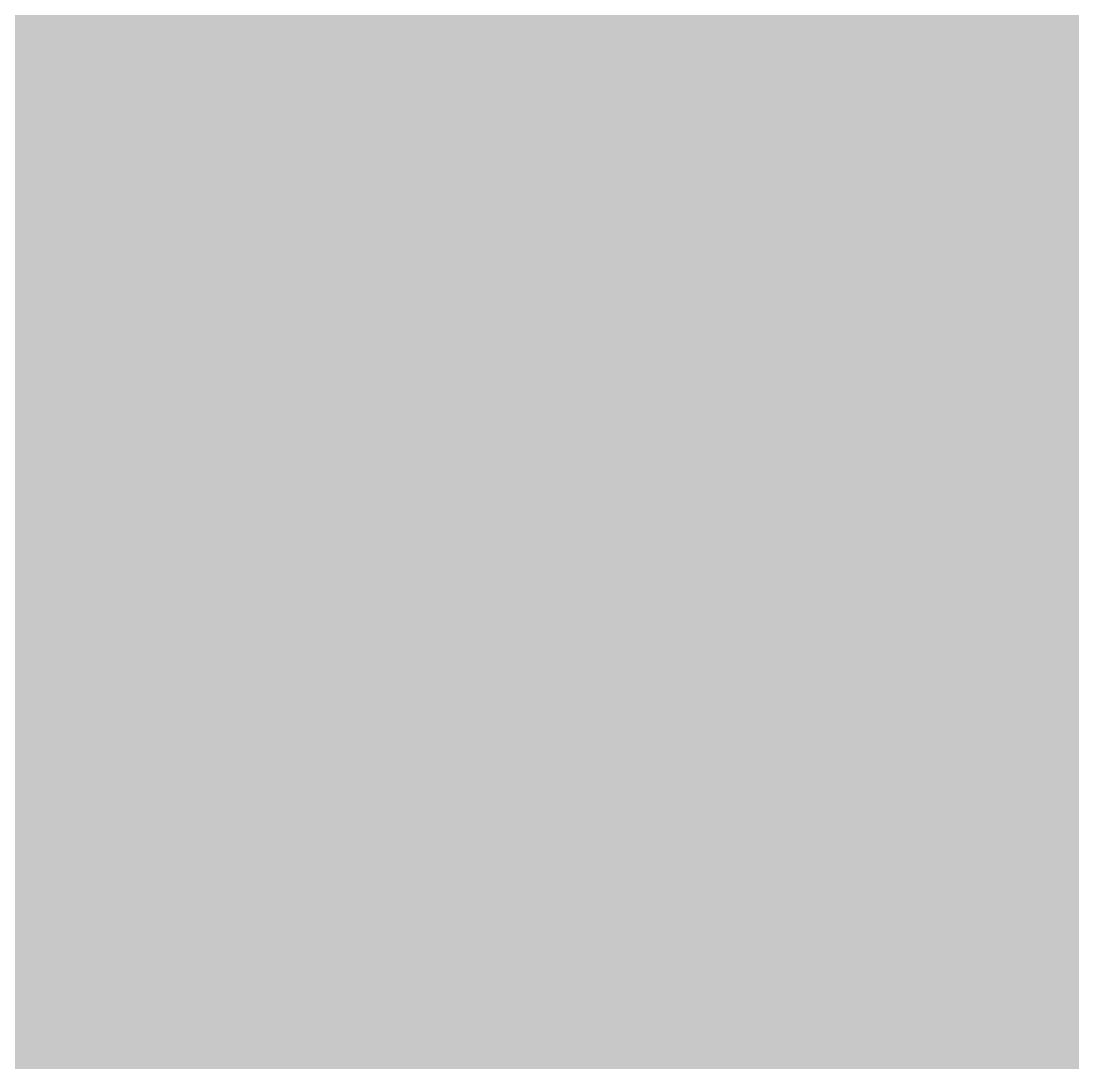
# Model space of a CAD drawing. Header units: inches. Extents: x 20426 to 81837, y -461 to 713.
# Drawn here: x 24799.91 to 24817.71, y 155.02 to 172.66 of the extents above; entities that cross this region are included whole.
import ezdxf

# ---------------------------------------------------------------- set-up
doc = ezdxf.new("R2010")
doc.units = ezdxf.units.IN
doc.header["$MEASUREMENT"] = 0
doc.layers.add('A-ROOF', color=132, linetype='Continuous', lineweight=13)
doc.layers.add('L-SITE-WALL', color=31, linetype='Continuous', lineweight=13)

msp = doc.modelspace()

# ---------------------------------------------------------------- hatches: boundary and pattern name
at = {"layer": 'A-ROOF'}
h = msp.add_hatch(color=256, dxfattribs=at)
h.paths.add_polyline_path([(26359.714, 149.088), (26626.964, 149.088), (26626.964, 152.588), (27629.964, 152.588), (27629.964, 154.484), (27615.214, 154.484), (27615.214, 171.312), (24754.214, 171.312), (24754.214, 154.484), (24723.349, 154.484), (24723.349, 152.588), (26359.714, 152.588), (26359.714, 151.401)], flags=0)
h.paths.add_polyline_path([(28082.537, 151.547), (28216.152, 151.547), (28216.152, 154.484), (27917.964, 154.484), (27917.964, 151.547), (28073.897, 151.547)], flags=0)
at = {"layer": 'L-SITE-WALL'}
h = msp.add_hatch(color=256, dxfattribs=at)
h.paths.add_polyline_path([(26574.214, 2), (26602.714, 2), (26602.714, 45.018), (26574.214, 45.018), (26574.214, 2.182)], flags=0)
h.paths.add_polyline_path([(26602.714, 48.055), (26602.714, 93.018), (26574.214, 93.018), (26574.214, 48.055), (26579.264, 48.055)], flags=0)
h.paths.add_polyline_path([(26579.264, 97), (26602.714, 97), (26602.714, 132.601), (26574.214, 132.601), (26574.214, 97)], flags=0)
h.paths.add_polyline_path([(25443.714, 97), (25443.714, 132.601), (25415.714, 132.601), (25415.714, 97)], flags=0)
h.paths.add_polyline_path([(25922.662, 97), (25930.714, 97), (25930.714, 132.601), (25901.914, 132.601), (25901.914, 122.271), (25898.714, 122.271), (25898.714, 97)], flags=0)
h.paths.add_polyline_path([(25866.714, 97), (25892.714, 97), (25892.714, 122.271), (25889.514, 122.271), (25889.514, 132.601), (25866.714, 132.601)], flags=0)
h.paths.add_polyline_path([(27615.214, 171.312), (27615.214, 192), (24754.214, 192), (24754.214, 171.312), (27581.446, 171.312)], flags=0)

doc.saveas('drawing.dxf')
